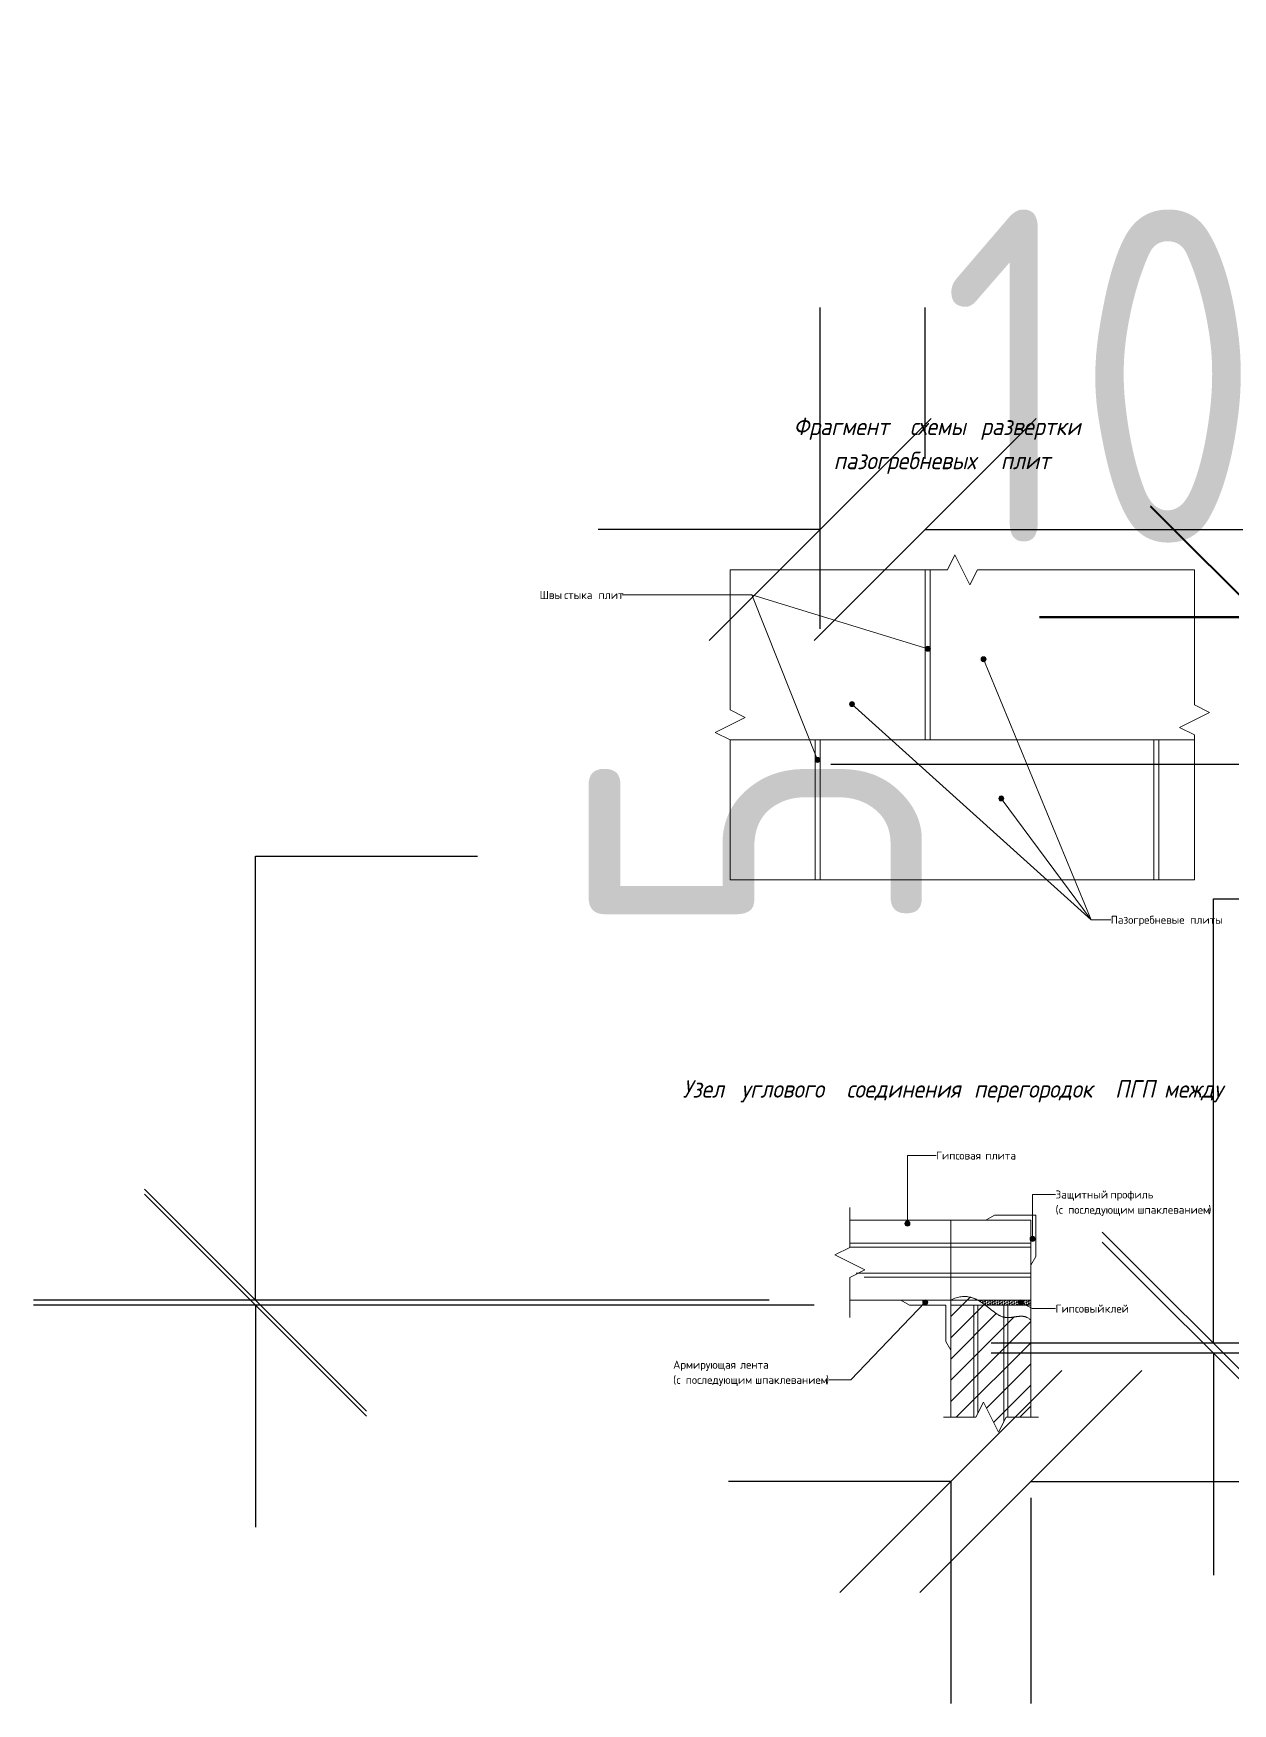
# Model space of a CAD drawing. Header units: millimetres. Extents: x -68946 to 690821, y -552984 to 293768.
# Drawn here: x 257304 to 258503, y 234721 to 236391 of the extents above; entities that cross this region are included whole.
import ezdxf

# ---------------------------------------------------------------- set-up
doc = ezdxf.new("R2010")
doc.units = ezdxf.units.MM
doc.linetypes.add('50_200_ШТРИХ_1Т_ш5_п1_п1_', pattern=[7000, 5000, -1000, 0, -1000])
doc.layers.get('Defpoints').update_dxf_attribs({"color": 250})
for name, color, linetype, lineweight in [('A-____-____-DIMS', 250, 'Continuous', 9), ('A-DETL-____-OTLN', 250, 'Continuous', 5), ('A-DETL-GENF-OTLN', 250, 'Continuous', 5), ('G-____-____-TEXT', 250, 'Continuous', 9)]:
    doc.layers.add(name, color=color, linetype=linetype, lineweight=lineweight)
doc.styles.add('ISOCPEUR_5', font='isocpeur.ttf', dxfattribs={"height": 8})
doc.styles.add('ISOCPEUR_B_I', font='', dxfattribs={"width": 0.9, "height": 17.5})
doc.styles.get("Standard").update_dxf_attribs({"font": 'ГОСТ тип А.ttf'})
doc.styles.get('ISOCPEUR_B_I').set_extended_font_data('ISOCPEUR', italic=True, bold=True)
doc.dimstyles.new('А3', dxfattribs={"dimtxt": 333, "dimasz": 222, "dimexe": 222, "dimexo": 111, "dimgap": 111, "dimtad": 1, "dimtoh": 1, "dimdec": 0, "dimrnd": 0.0015, "dimzin": 0, "dimdsep": 46, "dimtxsty": 'Standard', "dimblk": 'OBLIQUE', "dimcen": 0, "dimclrd": 7, "dimclre": 7, "dimclrt": 7, "dimadec": 0, "dimazin": 0, "dimtfac": 1, "dimtdec": 0, "dimtofl": 0, "dimtmove": 0, "dimatfit": 3, "dimfxl": 1, "dimtolj": 1, "dimtzin": 0, "dimarcsym": 0})

# ---------------------------------------------------------------- blocks, each defined once
blk = doc.blocks.new('DET_L_Линия разрыва - М5-25041696-АР2_Узлы крепления ПГП')
at = {"layer": 'A-DETL-GENF-OTLN', "lineweight": 9}
for p, q in [((0, 0), (40, 0)), ((40, 0), (47.5, -15)), ((47.5, -15), (62.5, 15)), ((62.5, 15), (70, 0)), ((70, 0), (110, 0))]:
    blk.add_line(p, q, dxfattribs=at)
blk = doc.blocks.new('DET_L_Линия разрыва - М5-25041697-АР2_Узлы крепления ПГП')
at = {"layer": 'A-DETL-GENF-OTLN', "lineweight": 9}
for p, q in [((32.5, 0), (0, 0)), ((40, 15), (32.5, 0)), ((55, -15), (40, 15)), ((62.5, 0), (55, -15)), ((95, 0), (62.5, 0))]:
    blk.add_line(p, q, dxfattribs=at)
blk = doc.blocks.new('DET_L_Линия разрыва - М5-37323729-АР2_Узлы крепления ПГП')
at = {"layer": 'A-DETL-GENF-OTLN', "lineweight": 9}
for p, q in [((145, 0), (0, 0)), ((152.5, 15), (145, 0)), ((167.5, -15), (152.5, 15)), ((175, 0), (167.5, -15)), ((310, 0), (175, 0))]:
    blk.add_line(p, q, dxfattribs=at)
blk = doc.blocks.new('DET_L_Линия разрыва - М5-37323732-АР2_Узлы крепления ПГП')
at = {"layer": 'A-DETL-GENF-OTLN', "lineweight": 9}
for p, q in [((217.1, 0), (0, 0)), ((224.6, 15), (217.1, 0)), ((239.6, -15), (224.6, 15)), ((247.1, 0), (239.6, -15)), ((464.2, 0), (247.1, 0))]:
    blk.add_line(p, q, dxfattribs=at)
blk = doc.blocks.new('DET_L_Линия разрыва - М5-37323734-АР2_Узлы крепления ПГП')
at = {"layer": 'A-DETL-GENF-OTLN', "lineweight": 9}
for p, q in [((140, 0), (0, 0)), ((147.5, 15), (140, 0)), ((162.5, -15), (147.5, 15)), ((170, 0), (162.5, -15)), ((310, 0), (170, 0))]:
    blk.add_line(p, q, dxfattribs=at)
blk = doc.blocks.new('_Oblique')
at = {"color": 0, "linetype": 'ByBlock', "lineweight": -2}
blk.add_line((-0.5, -0.5), (0.5, 0.5), dxfattribs=at)
blk = doc.blocks.new('DIMBLOCK451-АР2_Узлы крепления ПГП')
at = {"layer": 'A-____-____-DIMS', "color": 7, "lineweight": -2, "transparency": 16777216}
for p, q in [((258221.4, 234942.7), (257999.4, 234942.7)), ((258221.4, 234943.5), (258221.4, 234720.7)), ((258301.4, 234942.7), (259966.4, 234942.7)), ((258301.4, 234926.4), (258301.4, 234720.7))]:
    blk.add_line(p, q, dxfattribs=at)
at = {"layer": 'Defpoints', "color": 0, "lineweight": 30, "transparency": 16777216}
for p in [(258221.4, 235054.5), (258301.4, 235037.4), (258301.4, 234942.7)]:
    blk.add_point(p, dxfattribs=at)
at = {"layer": 'A-____-____-DIMS', "color": 7, "lineweight": -2, "transparency": 16777216, "xscale": 222, "yscale": 222, "zscale": 222}
blk.add_blockref('_Oblique', (258221.4, 234942.7), dxfattribs=at)
at = {"layer": 'A-____-____-DIMS', "color": 7, "lineweight": -2, "transparency": 16777216, "xscale": 222, "yscale": 222, "zscale": 222, "rotation": 180}
blk.add_blockref('_Oblique', (258301.4, 234942.7), dxfattribs=at)
at = {"layer": 'A-____-____-DIMS', "color": 7, "transparency": 16777216, "insert": (259355.9, 235220.2), "char_height": 333, "width": 0.141, "attachment_point": 5}
blk.add_mtext('\\A1;t=100', dxfattribs=at)
blk = doc.blocks.new('DIMBLOCK452-АР2_Узлы крепления ПГП')
at = {"layer": 'A-____-____-DIMS', "color": 7, "lineweight": -2, "transparency": 16777216}
for p, q in [((257526.4, 235124.1), (257526.4, 235568.1)), ((257526.4, 235568.1), (257748.4, 235568.1)), ((258039.8, 235124.1), (257304.4, 235124.1)), ((258084.8, 235119.1), (257304.4, 235119.1)), ((257526.4, 235119.1), (257526.4, 234897.1))]:
    blk.add_line(p, q, dxfattribs=at)
at = {"layer": 'Defpoints', "color": 0, "lineweight": 30, "transparency": 16777216}
for p in [(257526.4, 235119.1), (258150.8, 235124.1), (258195.8, 235119.1)]:
    blk.add_point(p, dxfattribs=at)
at = {"layer": 'A-____-____-DIMS', "color": 7, "lineweight": -2, "transparency": 16777216, "xscale": 222, "yscale": 222, "zscale": 222}
for p, rotation in [((257526.4, 235124.1), 270), ((257526.4, 235119.1), 90)]:
    blk.add_blockref('_Oblique', p, dxfattribs=dict(at, rotation=rotation))
at = {"layer": 'A-____-____-DIMS', "color": 7, "transparency": 16777216, "insert": (257859.4, 235484.9), "char_height": 333, "width": 0.031, "attachment_point": 1, "rotation": 90, "line_spacing_factor": 1.022761}
blk.add_mtext('\\A1;5', dxfattribs=at)
blk = doc.blocks.new('DIMBLOCK456-АР2_Узлы крепления ПГП')
at = {"layer": 'A-____-____-DIMS', "color": 7, "lineweight": -2, "transparency": 16777216}
for p, q in [((258090.8, 235795.3), (258090.8, 236116.5)), ((258195.8, 235965.3), (258195.8, 236116.5)), ((258090.8, 235894.5), (257868.8, 235894.5)), ((258195.8, 235894.5), (260360.3, 235894.5))]:
    blk.add_line(p, q, dxfattribs=at)
at = {"layer": 'Defpoints', "color": 0, "lineweight": 30, "transparency": 16777216}
for p in [(258195.8, 235894.5), (258195.8, 235854.3), (258090.8, 235684.3)]:
    blk.add_point(p, dxfattribs=at)
at = {"layer": 'A-____-____-DIMS', "color": 7, "lineweight": -2, "transparency": 16777216, "xscale": 222, "yscale": 222, "zscale": 222}
blk.add_blockref('_Oblique', (258090.8, 235894.5), dxfattribs=at)
at = {"layer": 'A-____-____-DIMS', "color": 7, "lineweight": -2, "transparency": 16777216, "xscale": 222, "yscale": 222, "zscale": 222, "rotation": 180}
blk.add_blockref('_Oblique', (258195.8, 235894.5), dxfattribs=at)
at = {"layer": 'A-____-____-DIMS', "color": 7, "transparency": 16777216, "insert": (259500.1, 236172), "char_height": 333, "width": 0.208, "attachment_point": 5}
blk.add_mtext('\\A1;100-300', dxfattribs=at)
blk = doc.blocks.new('DIMBLOCK461-АР2_Узлы крепления ПГП')
at = {"layer": 'A-____-____-DIMS', "color": 7, "lineweight": -2, "transparency": 16777216}
for p, q in [((259100.4, 235659.5), (258101.4, 235659.5)), ((259110.4, 235659.5), (259332.4, 235659.5)), ((259100.4, 235575.8), (259100.4, 235437.5)), ((259110.4, 235570.8), (259110.4, 235437.5))]:
    blk.add_line(p, q, dxfattribs=at)
at = {"layer": 'Defpoints', "color": 0, "lineweight": 30, "transparency": 16777216}
for p in [(259100.4, 235686.8), (259110.4, 235681.8), (259110.4, 235659.5)]:
    blk.add_point(p, dxfattribs=at)
at = {"layer": 'A-____-____-DIMS', "color": 7, "lineweight": -2, "transparency": 16777216, "xscale": 222, "yscale": 222, "zscale": 222}
blk.add_blockref('_Oblique', (259100.4, 235659.5), dxfattribs=at)
at = {"layer": 'A-____-____-DIMS', "color": 7, "lineweight": -2, "transparency": 16777216, "xscale": 222, "yscale": 222, "zscale": 222, "rotation": 180}
blk.add_blockref('_Oblique', (259110.4, 235659.5), dxfattribs=at)
at = {"layer": 'A-____-____-DIMS', "color": 7, "transparency": 16777216, "insert": (258212.4, 236214.5), "char_height": 333, "width": 0.0528, "attachment_point": 1, "line_spacing_factor": 1.022761}
blk.add_mtext('\\A1;10', dxfattribs=at)
blk = doc.blocks.new('DIMBLOCK468-АР2_Узлы крепления ПГП')
at = {"layer": 'A-____-____-DIMS', "color": 7, "lineweight": -2, "transparency": 16777216}
for p, q in [((258532, 235807.3), (258532, 236251.3)), ((258532, 236251.3), (258754, 236251.3)), ((258989.4, 235807.3), (258310, 235807.3)), ((258989.4, 235806.3), (258310, 235806.3)), ((258532, 235806.3), (258532, 235584.3))]:
    blk.add_line(p, q, dxfattribs=at)
at = {"layer": 'Defpoints', "color": 0, "lineweight": 30, "transparency": 16777216}
for p in [(258532, 235807.3), (259100.4, 235807.3), (259100.4, 235806.3)]:
    blk.add_point(p, dxfattribs=at)
at = {"layer": 'A-____-____-DIMS', "color": 7, "lineweight": -2, "transparency": 16777216, "xscale": 222, "yscale": 222, "zscale": 222}
for p, rotation in [((258532, 235807.3), 270), ((258532, 235806.3), 90)]:
    blk.add_blockref('_Oblique', p, dxfattribs=dict(at, rotation=rotation))
at = {"layer": 'A-____-____-DIMS', "color": 7, "transparency": 16777216, "insert": (258865, 236201.4), "char_height": 333, "width": 0.0218, "attachment_point": 1, "rotation": 90, "line_spacing_factor": 1.022761}
blk.add_mtext('\\A1;1', dxfattribs=at)
blk = doc.blocks.new('DIMBLOCK471-АР2_Узлы крепления ПГП')
at = {"layer": 'A-____-____-DIMS', "color": 7, "lineweight": -2, "transparency": 16777216}
for p, q in [((258483.9, 235081.2), (258483.9, 235525.2)), ((258483.9, 235525.2), (258705.9, 235525.2)), ((258914.5, 235081.2), (258261.9, 235081.2)), ((258942.4, 235071.2), (258261.9, 235071.2)), ((258483.9, 235071.2), (258483.9, 234849.2))]:
    blk.add_line(p, q, dxfattribs=at)
at = {"layer": 'Defpoints', "color": 0, "lineweight": 30, "transparency": 16777216}
for p in [(259025.5, 235081.2), (258483.9, 235071.2), (259053.4, 235071.2)]:
    blk.add_point(p, dxfattribs=at)
at = {"layer": 'A-____-____-DIMS', "color": 7, "lineweight": -2, "transparency": 16777216, "xscale": 222, "yscale": 222, "zscale": 222}
for p, rotation in [((258483.9, 235081.2), 270), ((258483.9, 235071.2), 90)]:
    blk.add_blockref('_Oblique', p, dxfattribs=dict(at, rotation=rotation))
at = {"layer": 'A-____-____-DIMS', "color": 7, "transparency": 16777216, "insert": (258816.9, 235358.7), "char_height": 333, "width": 0.0528, "attachment_point": 1, "rotation": 90, "line_spacing_factor": 1.022761}
blk.add_mtext('\\A1;10', dxfattribs=at)

msp = doc.modelspace()

# ---------------------------------------------------------------- hatches: boundary and pattern name
at = {"layer": 'A-DETL-GENF-OTLN', "lineweight": 9}
h = msp.add_hatch(dxfattribs=at)
h.set_pattern_fill('FP_38', color=170, style=0, pattern_type=2)
h.set_pattern_definition([(45, (256158.769, 232026.759), (-10.6066, 10.6066), [])])
h.paths.add_polyline_path([(258269.1388, 234992.051), (258276.6388, 235007.051), (258301.4142, 235007.051), (258301.3892, 235104.1527), (258299.049, 235106.0522), (258296.6183, 235107.2404), (258294.1243, 235107.8353), (258291.5694, 235107.975), (258288.9559, 235107.7976), (258280.7875, 235106.745), (258277.9631, 235106.6811), (258275.092, 235106.991), (258272.1763, 235107.8128), (258269.2151, 235109.2504), (258266.1895, 235111.217), (258263.0742, 235113.5601), (258256.4728, 235118.7655), (258252.2333, 235121.7607), (258249.0966, 235123.6479), (258248.2182, 235124.1324), (258245.2646, 235125.583), (258241.0791, 235126.981), (258236.6265, 235127.6876), (258231.8817, 235127.55), (258226.8194, 235126.4158), (258221.4142, 235124.1324), (258221.4142, 235007.051), (258246.6388, 235007.051), (258254.1388, 235022.051), (258266.1895, 234997.9496)])
at = {"layer": 'A-DETL-GENF-OTLN'}
h = msp.add_hatch(dxfattribs=at)
h.set_pattern_fill('FP_36', color=130, style=0, pattern_type=2)
h.set_pattern_definition([(0, (256158.7691, 232026.7585), (2.419, 1.397), [1.613, -3.226]), (120, (256158.7691, 232026.7585), (-2.4193375, 1.39641545), [1.613, -3.226]), (60, (256158.7691, 232026.7585), (-0.0003375, 2.79341545), [0, -3.226, 1.613, 0])])
h.paths.add_polyline_path([(258263.0742, 235119.1324), (258301.4142, 235119.1324), (258301.4142, 235124.1324), (258248.2731, 235124.1324), (258252.6933, 235121.474), (258256.0616, 235119.1324), (258259.8437, 235119.1324)])
at = {"layer": 'G-____-____-TEXT'}
h = msp.add_hatch(color=110, dxfattribs=at)
edge = h.paths.add_edge_path()
edge.add_arc((258198.6344, 235775.3222), 2.5, 0, 360)
h = msp.add_hatch(color=110, dxfattribs=at)
edge = h.paths.add_edge_path()
edge.add_arc((258254.2655, 235764.8811), 2.5, 0, 360)
h = msp.add_hatch(color=110, dxfattribs=at)
edge = h.paths.add_edge_path()
edge.add_arc((258122.6723, 235720.0776), 2.5, 0, 360)
h = msp.add_hatch(color=110, dxfattribs=at)
edge = h.paths.add_edge_path()
edge.add_arc((258088.2306, 235664.2662), 2.5, 0, 360)
h = msp.add_hatch(color=110, dxfattribs=at)
edge = h.paths.add_edge_path()
edge.add_arc((258271.9404, 235625.6668), 2.5, 0, 360)
h = msp.add_hatch(color=110, dxfattribs=at)
edge = h.paths.add_edge_path()
edge.add_arc((258178.0503, 235200.5965), 2.5, 0, 360)
h = msp.add_hatch(color=110, dxfattribs=at)
edge = h.paths.add_edge_path()
edge.add_arc((258303.2001, 235185.3195), 2.5, 0, 360)
h = msp.add_hatch(color=110, dxfattribs=at)
edge = h.paths.add_edge_path()
edge.add_arc((258195.9395, 235121.9346), 2.5, 0, 360)
h = msp.add_hatch(color=110, dxfattribs=at)
edge = h.paths.add_edge_path()
edge.add_arc((258291.2879, 235121.9346), 2.5, 0, 360)

# ---------------------------------------------------------------- linework, layer by layer
at = {"layer": 'A-DETL-____-OTLN', "lineweight": 9}
for p, q in [((258195.8209, 235684.2559), (258195.8209, 235854.2559)), ((258200.8209, 235853.7737), (258200.8209, 235684.2559)), ((258085.8209, 235684.2559), (258000.8772, 235684.2559)), ((258085.8209, 235544.2559), (258085.8209, 235684.2559)), ((258424.3209, 235684.2559), (258085.8209, 235684.2559)), ((258090.8209, 235684.2559), (258090.8209, 235544.2559)), ((258424.3209, 235544.2559), (258424.3209, 235684.2559)), ((258465.1097, 235684.2559), (258424.3209, 235684.2559)), ((258424.3209, 235684.2559), (258465.1097, 235684.2559)), ((258429.3209, 235684.2559), (258429.3209, 235544.2559)), ((258000.8772, 235544.2559), (258085.8209, 235544.2559)), ((258085.8209, 235544.2559), (258465.1097, 235544.2559)), ((258120.5298, 235204.1324), (258256.4142, 235204.1324)), ((258221.4142, 235124.1324), (258221.4142, 235204.1324)), ((258265.0745, 235209.1324), (258256.4142, 235204.1324)), ((258256.4142, 235204.1324), (258301.4142, 235204.1324)), ((258306.4142, 235209.1324), (258265.0745, 235209.1324)), ((258301.4142, 235204.1324), (258301.4142, 235159.1324)), ((258301.4142, 235124.1324), (258301.4142, 235204.1324)), ((258306.4142, 235167.7927), (258306.4142, 235209.1324)), ((258121.118, 235181.1324), (258301.4142, 235181.1324)), ((258120.5298, 235177.1324), (258301.4142, 235177.1324)), ((258301.4142, 235159.1324), (258306.4142, 235167.7927)), ((258126.9791, 235151.1324), (258301.4142, 235151.1324)), ((258134.9791, 235147.1324), (258301.4142, 235147.1324)), ((258221.4142, 235124.1324), (258120.5298, 235124.1324)), ((258221.4142, 235124.1324), (258171.4142, 235124.1324)), ((258171.4142, 235124.1324), (258180.0745, 235119.1324)), ((258180.0745, 235119.1324), (258216.4142, 235119.1324)), ((258216.4142, 235119.1324), (258216.4142, 235082.7927)), ((258221.4142, 235124.1324), (258248.2731, 235124.1324)), ((258221.4142, 235074.1324), (258221.4142, 235124.1324)), ((258244.4142, 235119.1324), (258244.4142, 235007.051)), ((258301.4142, 235124.1324), (258248.2731, 235124.1324)), ((258248.4142, 235119.1324), (258248.4142, 235010.6017)), ((258255.9724, 235119.1324), (258301.4142, 235119.1324)), ((258274.4142, 235119.1324), (258274.4142, 235002.6017)), ((258278.4142, 235119.1324), (258278.4142, 235007.051)), ((258301.4142, 235119.1324), (258301.4142, 235124.1324)), ((258301.4142, 235119.1324), (258301.4142, 235007.051)), ((258301.4142, 235007.051), (258301.4142, 235104.1324)), ((258216.4142, 235082.7927), (258221.4142, 235074.1324)), ((258221.4142, 235074.1324), (258221.4142, 235007.051)), ((258221.4142, 235074.1324), (258221.4142, 235007.051))]:
    msp.add_line(p, q, dxfattribs=at)
at = {"layer": 'A-DETL-____-OTLN', "linetype": '50_200_ШТРИХ_1Т_ш5_п1_п1_', "lineweight": 9}
msp.add_line((258255.9724, 235119.1324), (258221.4142, 235119.1324), dxfattribs=at)
at = {"layer": 'A-DETL-____-OTLN', "lineweight": 9}
msp.add_arc((258223.8901, 235078.1579), 52.0402, 51.9396611, 62.0603389, dxfattribs=at)
for points, knots in [([(258248.2435, 235124.17), (258247.9196, 235124.3412), (258247.2676, 235124.6771), (258246.2753, 235125.1521), (258245.2671, 235125.5886), (258244.2439, 235125.9914), (258243.2063, 235126.3653), (258242.1528, 235126.7009), (258240.7247, 235127.0834), (258239.2642, 235127.385), (258237.7697, 235127.5962), (258236.6296, 235127.6964), (258235.4712, 235127.7437), (258233.9036, 235127.7442), (258231.8949, 235127.591), (258229.4055, 235127.1612), (258225.977, 235126.2347), (258223.2731, 235125.0851), (258221.4142, 235124.1324)], [0.7604166667, 0.7604166667, 0.7604166667, 0.7604166667, 0.7708333333, 0.78125, 0.7916666667, 0.8020833333, 0.8125, 0.8229166667, 0.8333333333, 0.8541666667, 0.8645833333, 0.875, 0.8854166667, 0.8958333333, 0.9166666667, 0.9375, 0.9583333333, 1, 1, 1, 1]), ([(258301.4142, 235104.1324), (258300.6367, 235104.8942), (258299.4543, 235105.8601), (258298.0457, 235106.646), (258297.2326, 235107.0076), (258296.6189, 235107.2466), (258296.0013, 235107.4484), (258295.3797, 235107.6089), (258294.7542, 235107.7365), (258294.1249, 235107.84), (258293.4918, 235107.9151), (258292.8549, 235107.9574), (258292.2142, 235107.9757), (258291.6773, 235107.9775), (258291.246, 235107.9704), (258290.8134, 235107.9539), (258290.2704, 235107.92), (258289.6151, 235107.8631), (258288.9565, 235107.7995), (258288.2943, 235107.7247), (258287.6285, 235107.6344), (258286.9592, 235107.5372), (258286.2867, 235107.4418), (258285.6108, 235107.3439), (258284.9315, 235107.2391), (258284.2489, 235107.1361), (258283.5631, 235107.0435), (258282.8741, 235106.9569), (258282.1818, 235106.8722), (258281.4864, 235106.7978), (258280.788, 235106.7425), (258280.0865, 235106.702), (258279.3818, 235106.6718), (258278.6741, 235106.6607), (258277.9636, 235106.6772), (258277.2502, 235106.7171), (258276.5337, 235106.7761), (258275.8144, 235106.8628), (258275.0924, 235106.9855), (258274.3677, 235107.1413), (258273.3978, 235107.3868), (258272.1778, 235107.7833), (258270.9502, 235108.3272), (258269.9618, 235108.8345), (258268.967, 235109.3807), (258267.9653, 235110.0015), (258266.9549, 235110.6834), (258266.1905, 235111.213), (258265.4205, 235111.7663), (258264.6457, 235112.3479), (258263.8645, 235112.9482), (258263.0754, 235113.5577), (258262.279, 235114.1813), (258261.4762, 235114.8236), (258260.6655, 235115.4751), (258259.8451, 235116.1264), (258259.016, 235116.782), (258258.179, 235117.4469), (258257.3323, 235118.1116), (258256.5986, 235118.6716), (258256.1467, 235119.0113), (258255.9828, 235119.1339)], [0, 0, 0, 0, 0.0416666667, 0.0625, 0.0729166667, 0.0833333333, 0.09375, 0.1041666667, 0.1145833333, 0.125, 0.1354166667, 0.1458333333, 0.15625, 0.1666666667, 0.171875, 0.1770833333, 0.1875, 0.1979166667, 0.2083333333, 0.21875, 0.2291666667, 0.2395833333, 0.25, 0.2604166667, 0.2708333333, 0.28125, 0.2916666667, 0.3020833333, 0.3125, 0.3229166667, 0.3333333333, 0.34375, 0.3541666667, 0.3645833333, 0.375, 0.3854166667, 0.3958333333, 0.40625, 0.4166666667, 0.4270833333, 0.4375, 0.4583333333, 0.4791666667, 0.4895833333, 0.5, 0.5208333333, 0.53125, 0.5416666667, 0.5520833333, 0.5625, 0.5729166667, 0.5833333333, 0.59375, 0.6041666667, 0.6145833333, 0.625, 0.6354166667, 0.6458333333, 0.65625, 0.6666666667, 0.6725614444, 0.6725614444, 0.6725614444, 0.6725614444])]:
    msp.add_open_spline(points, degree=3, knots=knots, dxfattribs=at)
at = {"layer": 'G-____-____-TEXT', "color": 110}
for p, q in [((258022.4757, 235829.1106), (257893.1014, 235829.1106)), ((258198.6344, 235775.3222), (258022.4757, 235829.1106)), ((258088.2306, 235664.2662), (258022.4757, 235829.1106)), ((258254.2655, 235764.8811), (258361.6896, 235504.323)), ((258122.6723, 235720.0776), (258361.6896, 235504.3315)), ((258271.9404, 235625.6668), (258361.6896, 235504.323)), ((258361.6896, 235504.323), (258381.334, 235504.3315)), ((258361.6896, 235504.323), (258381.334, 235504.3315)), ((258361.6896, 235504.3315), (258381.334, 235504.3315)), ((258178.0503, 235268.6721), (258206.6891, 235268.6721)), ((258178.0503, 235200.5965), (258178.0503, 235268.6721)), ((258303.2001, 235229.7023), (258326.1453, 235229.7023)), ((258303.2001, 235185.3195), (258303.2001, 235229.7023)), ((258195.9395, 235121.9346), (258121.6887, 235044.3538)), ((258291.2879, 235121.9346), (258302.6513, 235115.6207)), ((258302.6513, 235115.6207), (258326.1453, 235115.6207)), ((258121.6887, 235044.3538), (258100.0286, 235044.3538))]:
    msp.add_line(p, q, dxfattribs=at)
for centre in [(258198.6344, 235775.3222), (258254.2655, 235764.8811), (258122.6723, 235720.0776), (258088.2306, 235664.2662), (258271.9404, 235625.6668), (258178.0503, 235200.5965), (258303.2001, 235185.3195), (258195.9395, 235121.9346), (258291.2879, 235121.9346)]:
    msp.add_circle(centre, 2.5, dxfattribs=at)

# ---------------------------------------------------------------- block references
at = {"layer": 'A-DETL-GENF-OTLN', "lineweight": 9}
for name, p, rotation in [('DET_L_Линия разрыва - М5-37323732-АР2_Узлы крепления ПГП', (258465.1097, 235854.2559), 180), ('DET_L_Линия разрыва - М5-37323734-АР2_Узлы крепления ПГП', (258000.8772, 235854.2559), 269.9999999999999), ('DET_L_Линия разрыва - М5-37323729-АР2_Узлы крепления ПГП', (258465.1097, 235544.2559), 89.99999999999991), ('DET_L_Линия разрыва - М5-25041696-АР2_Узлы крепления ПГП', (258120.5298, 235106.857), 90.0000000000004)]:
    msp.add_blockref(name, p, dxfattribs=dict(at, rotation=rotation))
msp.add_blockref('DET_L_Линия разрыва - М5-25041697-АР2_Узлы крепления ПГП', (258214.1388, 235007.051), dxfattribs=at)

# ---------------------------------------------------------------- texts
at = {"layer": 'G-____-____-TEXT', "color": 7, "attachment_point": 1}
for s, insert, char_height, width, style in [('Фрагмент', (258064.1975, 236006.3837), 17.5, 128.791097, 'ISOCPEUR_B_I'), ('схемы', (258180.5811, 236006.3837), 17.5, 73.594912, 'ISOCPEUR_B_I'), ('развертки', (258251.4233, 236006.3837), 17.5, 134.563247, 'ISOCPEUR_B_I'), ('пазогребневых', (258104.3811, 235972.3186), 17.5, 190.120191, 'ISOCPEUR_B_I'), ('плит', (258271.3663, 235972.3186), 17.5, 61.689853, 'ISOCPEUR_B_I'), ('Швы', (257810.4191, 235833.1106), 8, 24.050625, 'ISOCPEUR_5'), ('стыка', (257834.893, 235833.1106), 8, 36.075937, 'ISOCPEUR_5'), ('плит', (257869.2889, 235833.1106), 8, 28.86075, 'ISOCPEUR_5'), ('Пазогребневые', (258381.334, 235508.3315), 8, 90.590687, 'ISOCPEUR_5'), ('плиты', (258460.709, 235508.3315), 8, 36.476781, 'ISOCPEUR_5'), ('Узел', (257953.4381, 235344.0218), 17.5, 58.443019, 'ISOCPEUR_B_I'), ('углового', (258011.7788, 235344.0218), 17.5, 115.443, 'ISOCPEUR_B_I'), ('соединения', (258117.1491, 235344.0218), 17.5, 142.139194, 'ISOCPEUR_B_I'), ('перегородок', (258244.5459, 235344.0218), 17.5, 158.734125, 'ISOCPEUR_B_I'), ('ПГП', (258385.635, 235344.0218), 17.5, 46.898719, 'ISOCPEUR_B_I'), ('между', (258434.4506, 235344.0218), 17.5, 77.924025, 'ISOCPEUR_B_I'), ('Гипсовая', (258206.6891, 235272.6721), 8, 54.113906, 'ISOCPEUR_5'), ('плита', (258255.9677, 235272.6721), 8, 36.476781, 'ISOCPEUR_5'), ('Защитный', (258326.1453, 235233.7023), 8, 60.92825, 'ISOCPEUR_5'), ('профиль', (258381.0463, 235233.7023), 8, 49.303781, 'ISOCPEUR_5'), ('\\fISOCPEUR|b0|i0|c204|p34|;(', (258326.1453, 235218.4888), 8, 4.008437, 'ISOCPEUR_5'), ('\\fISOCPEUR|b0|i0|c204|p34|;с', (258329.4526, 235218.4888), 8, 5.611812, 'ISOCPEUR_5'), ('последующим', (258338.713, 235218.4888), 8, 78.565375, 'ISOCPEUR_5'), ('шпаклеванием', (258408.1661, 235218.4888), 8, 85.780562, 'ISOCPEUR_5'), ('\\fISOCPEUR|b0|i0|c204|p34|;)', (258478.9422, 235218.4888), 8, 4.008437, 'ISOCPEUR_5'), ('Гипсовый', (258326.1453, 235119.6207), 8, 54.113906, 'ISOCPEUR_5'), ('клей', (258375.4239, 235119.6207), 8, 27.257375, 'ISOCPEUR_5'), ('Армирующая', (257943.9244, 235063.5673), 8, 75.358625, 'ISOCPEUR_5'), ('лента', (258010.7317, 235063.5673), 8, 36.476781, 'ISOCPEUR_5'), ('\\fISOCPEUR|b0|i0|c204|p34|;(', (257943.9244, 235048.3538), 8, 4.008437, 'ISOCPEUR_5'), ('\\fISOCPEUR|b0|i0|c204|p34|;с', (257947.2317, 235048.3538), 8, 5.611812, 'ISOCPEUR_5'), ('последующим', (257956.4921, 235048.3538), 8, 78.565375, 'ISOCPEUR_5'), ('шпаклеванием', (258025.9452, 235048.3538), 8, 85.780562, 'ISOCPEUR_5'), ('\\fISOCPEUR|b0|i0|c204|p34|;)', (258096.7213, 235048.3538), 8, 4.008437, 'ISOCPEUR_5')]:
    msp.add_mtext(s, dxfattribs=dict(at, insert=insert, char_height=char_height, width=width, style=style))

# ---------------------------------------------------------------- dimensions: what is measured, and where the dimension line sits
at = {"layer": 'A-____-____-DIMS'}
for base, p1, p2, text, picture, middle in [((258195.8209, 235894.5384), (258090.8209, 235684.2559), (258195.8209, 235854.2559), '100-300', 'DIMBLOCK456-АР2_Узлы крепления ПГП', (259500.0709, 236172.0384)), ((258301.4142, 234942.7321), (258221.4142, 235054.4855), (258301.4142, 235037.3572), 't=100', 'DIMBLOCK451-АР2_Узлы крепления ПГП', (259355.9142, 235220.2321))]:
    dim = msp.add_linear_dim(base=base, p1=p1, p2=p2, text=text, dimstyle='А3', dxfattribs=at)
    dim.commit()
    dim.dimension.update_dxf_attribs({"geometry": picture, "text_midpoint": middle})
for base, p1, p2, picture, middle in [((258531.9861, 235807.3219), (259100.3948, 235806.2903), (259100.3948, 235807.3219), 'DIMBLOCK468-АР2_Узлы крепления ПГП', (259086.9861, 236251.3219)), ((257526.4123, 235119.1324), (258150.7552, 235124.1324), (258195.7541, 235119.1324), 'DIMBLOCK452-АР2_Узлы крепления ПГП', (258081.4123, 235568.1324)), ((258483.8879, 235071.2369), (259025.5022, 235081.2369), (259053.3892, 235071.2369), 'DIMBLOCK471-АР2_Узлы крепления ПГП', (259038.8879, 235525.2369))]:
    dim = msp.add_linear_dim(base=base, p1=p1, p2=p2, angle=90, dimstyle='А3', dxfattribs=at)
    dim.commit()
    dim.dimension.update_dxf_attribs({"geometry": picture, "text_midpoint": middle, "dimtype": 160, "text_rotation": 90})
dim = msp.add_linear_dim(base=(259110.3948, 235659.5306), p1=(259100.3948, 235686.8474), p2=(259110.3948, 235681.8474), dimstyle='А3', dxfattribs=at)
dim.commit()
dim.dimension.update_dxf_attribs({"geometry": 'DIMBLOCK461-АР2_Узлы крепления ПГП', "text_midpoint": (258378.8948, 235659.5306), "dimtype": 160})

doc.saveas('drawing.dxf')
